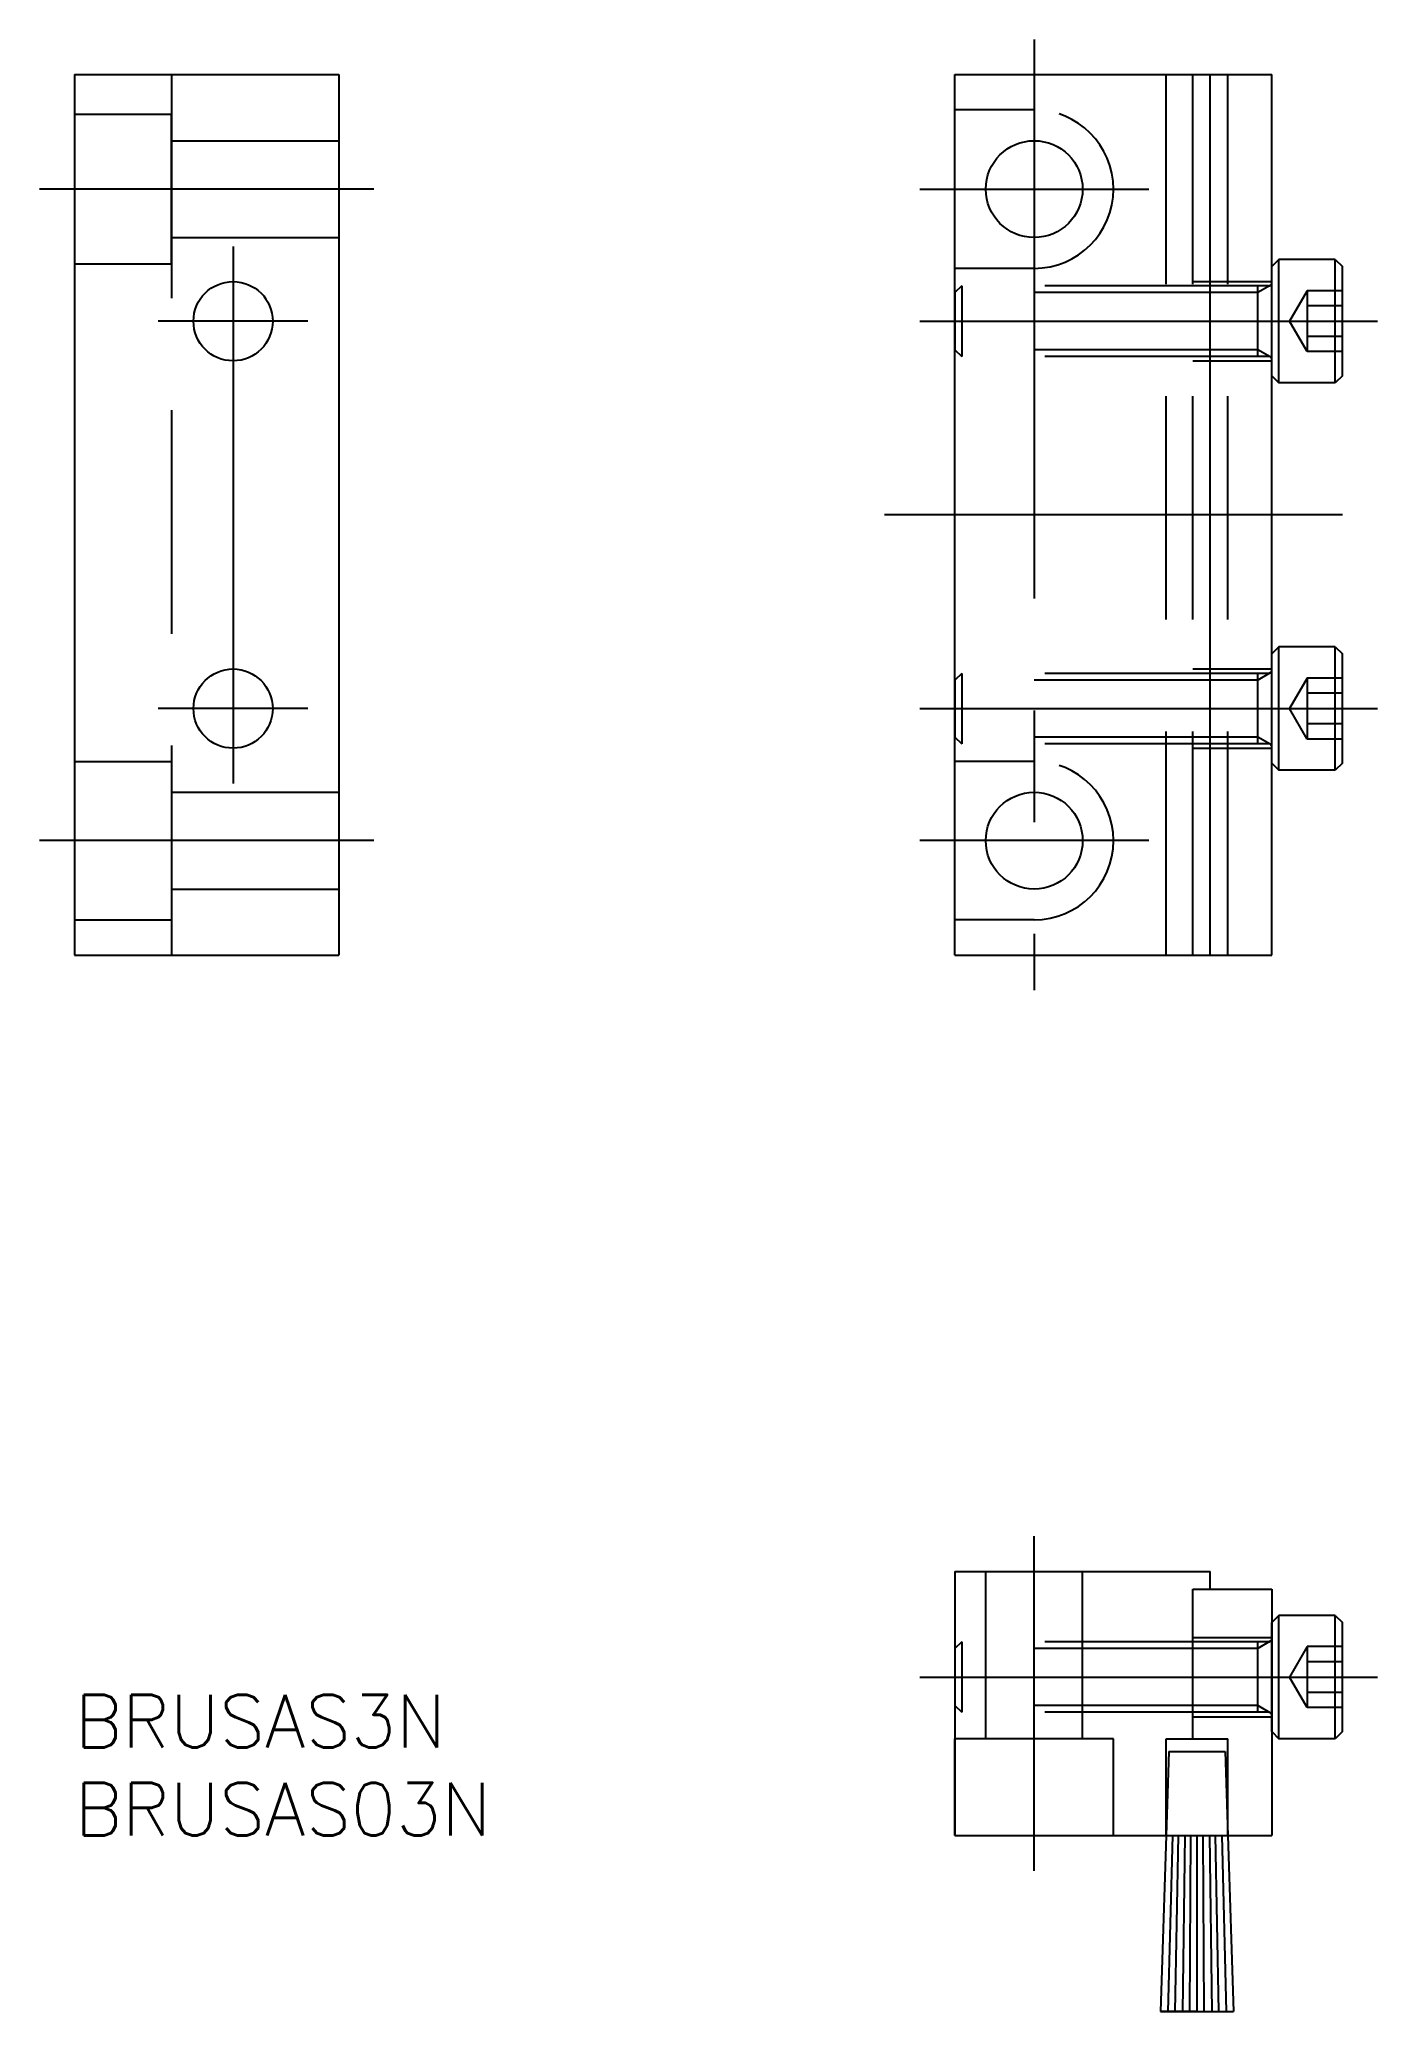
# Model space of a CAD drawing. Extents: x -52 to 24, y -60 to 52.
import ezdxf

# ---------------------------------------------------------------- set-up
doc = ezdxf.new("R2010")
doc.units = 0
for name, pattern in [('CENTER', [50.8, 31.75, -6.35, 6.35, -6.35]), ('DASHED', [19.05, 12.7, -6.35]), ('PHANTOM', [63.5, 31.75, -6.35, 6.35, -6.35, 6.35, -6.35])]:
    doc.linetypes.add(name, pattern=pattern)
doc.layers.get('0').update_dxf_attribs({"linetype": 'CONTINUOUS'})
doc.layers.add('CENTER', color=1, linetype='CENTER')
doc.styles.get("Standard").update_dxf_attribs({"font": 'txt.shx', "height": 3, "bigfont": 'bigfont.shx'})

# ---------------------------------------------------------------- blocks, each defined once
blk = doc.blocks.new('*U16')
at = {"color": 7, "linetype": 'CONTINUOUS'}
blk.add_text('BRUSAS3N', height=3, dxfattribs=at).set_placement((-50, -45))
blk = doc.blocks.new('*U17')
at = {"color": 7, "linetype": 'CONTINUOUS'}
blk.add_text('BRUSAS03N', height=3, dxfattribs=at).set_placement((-50, -50))

msp = doc.modelspace()

# ---------------------------------------------------------------- linework, layer by layer
at = {"color": 7, "linetype": 'CONTINUOUS'}
for p, q in [((-50, 50), (-35, 50)), ((-50, 50), (-50, 0)), ((-35, 50), (-35, 0)), ((0, 50), (18, 50)), ((0, 0), (0, 50)), ((14.5, 0), (14.5, 50)), ((18, 0), (18, 50)), ((-50, 47.75), (-44.5, 47.75)), ((-44.5, 39.25), (-44.5, 47.75)), ((-50, 39.25), (-44.5, 39.25)), ((18.4, 39.5), (18, 39.1)), ((18.4, 32.5), (18.4, 39.5)), ((21.6, 39.5), (18.4, 39.5)), ((21.6, 32.5), (21.6, 39.5)), ((21.6, 39.5), (22, 39.1)), ((18, 32.9), (18, 39.1)), ((22, 32.9), (22, 39.1)), ((0, 37.62), (0, 34.38)), ((18, 32.9), (18.4, 32.5)), ((21.6, 32.5), (18.4, 32.5)), ((22, 32.9), (21.6, 32.5)), ((18.4, 17.5), (18, 17.1)), ((18, 10.9), (18, 17.1)), ((18.4, 10.5), (18.4, 17.5)), ((21.6, 17.5), (18.4, 17.5)), ((21.6, 10.5), (21.6, 17.5)), ((21.6, 17.5), (22, 17.1)), ((22, 10.9), (22, 17.1)), ((0, 15.62), (0, 12.38)), ((-50, 11), (-44.5, 11)), ((-44.5, 11), (-44.5, 2)), ((18, 10.9), (18.4, 10.5)), ((21.6, 10.5), (18.4, 10.5)), ((22, 10.9), (21.6, 10.5)), ((-50, 2), (-44.5, 2)), ((-50, 0), (-35, 0)), ((0, 0), (18, 0)), ((0, -35), (0, -50)), ((0, -35), (14.5, -35)), ((14.5, -36), (14.5, -35)), ((13.5, -44.5), (13.5, -36)), ((13.5, -36), (18, -36)), ((18, -36), (18, -50)), ((18.4, -37.5), (18, -37.9)), ((18, -44.1), (18, -37.9)), ((18.4, -44.5), (18.4, -37.5)), ((21.6, -37.5), (18.4, -37.5)), ((21.6, -44.5), (21.6, -37.5)), ((21.6, -37.5), (22, -37.9)), ((22, -44.1), (22, -37.9)), ((0, -39.38), (0, -42.62)), ((0, -50), (0, -44.5)), ((12, -44.5), (15.5, -44.5)), ((12, -50), (12, -44.5)), ((12.18, -44.5), (13.75, -44.5)), ((15.5, -50), (15.5, -44.5)), ((18, -44.1), (18.4, -44.5)), ((21.6, -44.5), (18.4, -44.5)), ((22, -44.1), (21.6, -44.5)), ((12.15, -45.22), (12, -50)), ((12.15, -45.22), (15.35, -45.22)), ((15.35, -45.22), (15.5, -50)), ((0, -50), (18, -50))]:
    msp.add_line(p, q, dxfattribs=at)
at = {"color": 3, "linetype": 'DASHED'}
for p, q in [((-44.5, 50), (-44.5, 0)), ((12, 0), (12, 50)), ((13.5, 0), (13.5, 50)), ((15.5, 0), (15.5, 50)), ((4.5, 48), (0, 48)), ((-44.5, 46.25), (-35, 46.25)), ((-44.5, 40.75), (-35, 40.75)), ((4.5, 39), (0, 39)), ((13.5, 38.25), (18, 38.25)), ((0.38, 38), (0, 37.62)), ((17.2, 37.62), (0, 37.62)), ((0.38, 38), (0.38, 34)), ((17.8, 38), (0.38, 38)), ((17.9, 38.03), (17.2, 37.62)), ((17.2, 34), (17.2, 38)), ((20, 37.73), (19, 36)), ((22, 37.73), (20, 37.73)), ((20, 37.73), (20, 34.27)), ((20, 34.27), (19, 36)), ((22, 36.87), (20, 36.87)), ((22, 35.13), (20, 35.13)), ((17.2, 34.38), (0, 34.38)), ((0, 34.38), (0.38, 34)), ((17.8, 34), (0.38, 34)), ((13.5, 33.75), (18, 33.75)), ((17.9, 33.97), (17.2, 34.38)), ((22, 34.27), (20, 34.27)), ((0.38, 16), (0, 15.62)), ((0.38, 16), (0.38, 12)), ((17.8, 16), (0.38, 16)), ((13.5, 16.25), (18, 16.25)), ((17.9, 16.03), (17.2, 15.62)), ((17.2, 12), (17.2, 16)), ((20, 15.73), (19, 14)), ((22, 15.73), (20, 15.73)), ((20, 15.73), (20, 12.27)), ((17.2, 15.62), (0, 15.62)), ((22, 14.87), (20, 14.87)), ((20, 12.27), (19, 14)), ((17.2, 12.38), (0, 12.38)), ((0, 12.38), (0.38, 12)), ((17.9, 11.97), (17.2, 12.38)), ((22, 13.13), (20, 13.13)), ((17.8, 12), (0.38, 12)), ((13.5, 11.75), (18, 11.75)), ((22, 12.27), (20, 12.27)), ((4.5, 11), (0, 11)), ((-44.5, 9.25), (-35, 9.25)), ((-44.5, 3.75), (-35, 3.75)), ((4.5, 2), (0, 2)), ((1.75, -44.5), (1.75, -35)), ((7.25, -44.5), (7.25, -35)), ((0.38, -39), (0, -39.38)), ((0.38, -39), (0.38, -43)), ((17.8, -39), (0.38, -39)), ((13.5, -38.75), (18, -38.75)), ((17.9, -38.97), (17.2, -39.38)), ((17.2, -43), (17.2, -39)), ((17.2, -39.38), (0, -39.38)), ((20, -39.27), (19, -41)), ((22, -39.27), (20, -39.27)), ((20, -39.27), (20, -42.73)), ((22, -40.13), (20, -40.13)), ((20, -42.73), (19, -41)), ((22, -41.87), (20, -41.87)), ((17.2, -42.62), (0, -42.62)), ((0, -42.62), (0.38, -43)), ((17.8, -43), (0.38, -43)), ((13.5, -43.25), (18, -43.25)), ((17.9, -43.03), (17.2, -42.62)), ((22, -42.73), (20, -42.73)), ((9, -44.5), (0, -44.5)), ((9, -50), (9, -44.5))]:
    msp.add_line(p, q, dxfattribs=at)
at = {"color": 3, "linetype": 'PHANTOM'}
for p, q in [((12, -50), (11.68, -59.99)), ((12.35, -50), (12.09, -59.99)), ((12.51, -59.99), (12.7, -50)), ((13.05, -50), (12.92, -59.99)), ((13.34, -59.99), (13.4, -50)), ((13.75, -59.99), (13.75, -50)), ((14.16, -59.99), (14.1, -50)), ((14.45, -50), (14.58, -59.99)), ((14.99, -59.99), (14.8, -50)), ((15.15, -50), (15.41, -59.99)), ((15.5, -50), (15.82, -59.99)), ((11.68, -59.99), (15.82, -59.99)), ((13.75, -59.99), (11.68, -59.99))]:
    msp.add_line(p, q, dxfattribs=at)
at = {"color": 7, "linetype": 'CONTINUOUS'}
for centre, radius in [((4.5, 43.5), 2.75), ((-41, 36), 2.25), ((-41, 14), 2.25), ((4.5, 6.5), 2.75)]:
    msp.add_circle(centre, radius, dxfattribs=at)
at = {"color": 3, "linetype": 'DASHED'}
for centre, radius, start, end in [((4.5, 43.5), 4.5, 270, 90), ((17.8, 38.2), 0.2, 270, 0), ((17.8, 33.8), 0.2, 0, 90), ((17.8, 16.2), 0.2, 270, 0), ((17.8, 11.8), 0.2, 0, 90), ((4.5, 6.5), 4.5, 270, 90), ((17.8, -38.8), 0.2, 270, 0), ((17.8, -43.2), 0.2, 0, 90)]:
    msp.add_arc(centre, radius, start, end, dxfattribs=at)
at = {"layer": 'CENTER', "color": 1, "linetype": 'CENTER'}
for p, q in [((4.5, 52), (4.5, -2)), ((-33, 43.5), (-52, 43.5)), ((-2, 43.5), (11, 43.5)), ((-41, 40.25), (-41, 9.75)), ((-36.75, 36), (-45.25, 36)), ((-2, 36), (24, 36)), ((22, 25), (-4, 25)), ((-36.75, 14), (-45.25, 14)), ((-2, 14), (24, 14)), ((-33, 6.5), (-52, 6.5)), ((11, 6.5), (-2, 6.5)), ((4.5, -52), (4.5, -33)), ((-2, -41), (24, -41))]:
    msp.add_line(p, q, dxfattribs=at)

# ---------------------------------------------------------------- block references
at = {"color": 7, "linetype": 'CONTINUOUS'}
for name in ['*U16', '*U17']:
    msp.add_blockref(name, (0, 0), dxfattribs=at)

doc.saveas('drawing.dxf')
